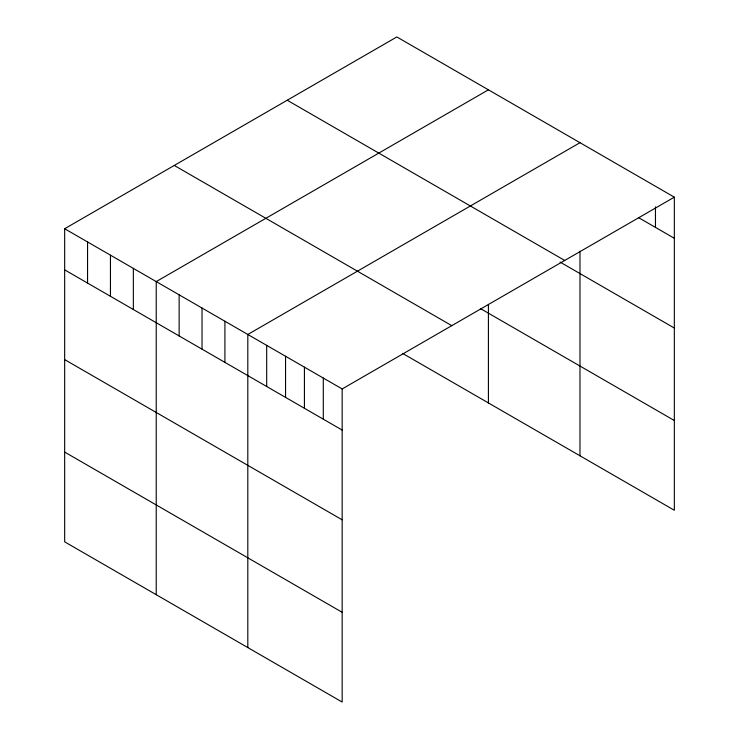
<?xml version="1.0" encoding="UTF-8"?>
<svg xmlns="http://www.w3.org/2000/svg" width="739" height="739" viewBox="0 0 739 739"><rect width="100%" height="100%" fill="white"/><g stroke="black" fill="none" stroke-linecap="round" stroke-linejoin="round"><path stroke-width="1.11" d="M674.337 197.165L342.166 388.945L342.166 702.05L64.662 541.835L64.662 228.73L396.834 36.95L674.337 197.165L674.337 510.27L402.81 353.51M488.414 89.816L156.234 281.596L156.234 594.71M579.986 142.692L247.814 334.471L247.814 647.576M638.579 217.645L674.337 238.291M287.222 100.236L564.716 260.451M560.079 262.077L674.337 328.042M480.452 308.579L674.337 420.519M174.284 165.444L451.778 325.65M64.662 228.73L342.166 388.945M64.662 269.855L342.166 430.07M64.662 359.607L342.166 519.822M64.662 452.083L342.166 612.298M655.465 206.828L655.465 227.39M579.986 251.131L579.986 455.797M488.414 304.366L488.414 402.931M323.294 378.045L323.294 419.17M304.422 367.154L304.422 408.279M285.55 356.253L285.55 397.388M266.687 345.362L266.687 386.488M224.915 321.253L224.915 362.378M202.024 308.034L202.024 349.159M179.134 294.815L179.134 335.94M133.343 268.377L133.343 309.512M110.453 255.167L110.453 296.293M87.562 241.949L87.562 283.074"/></g></svg>
